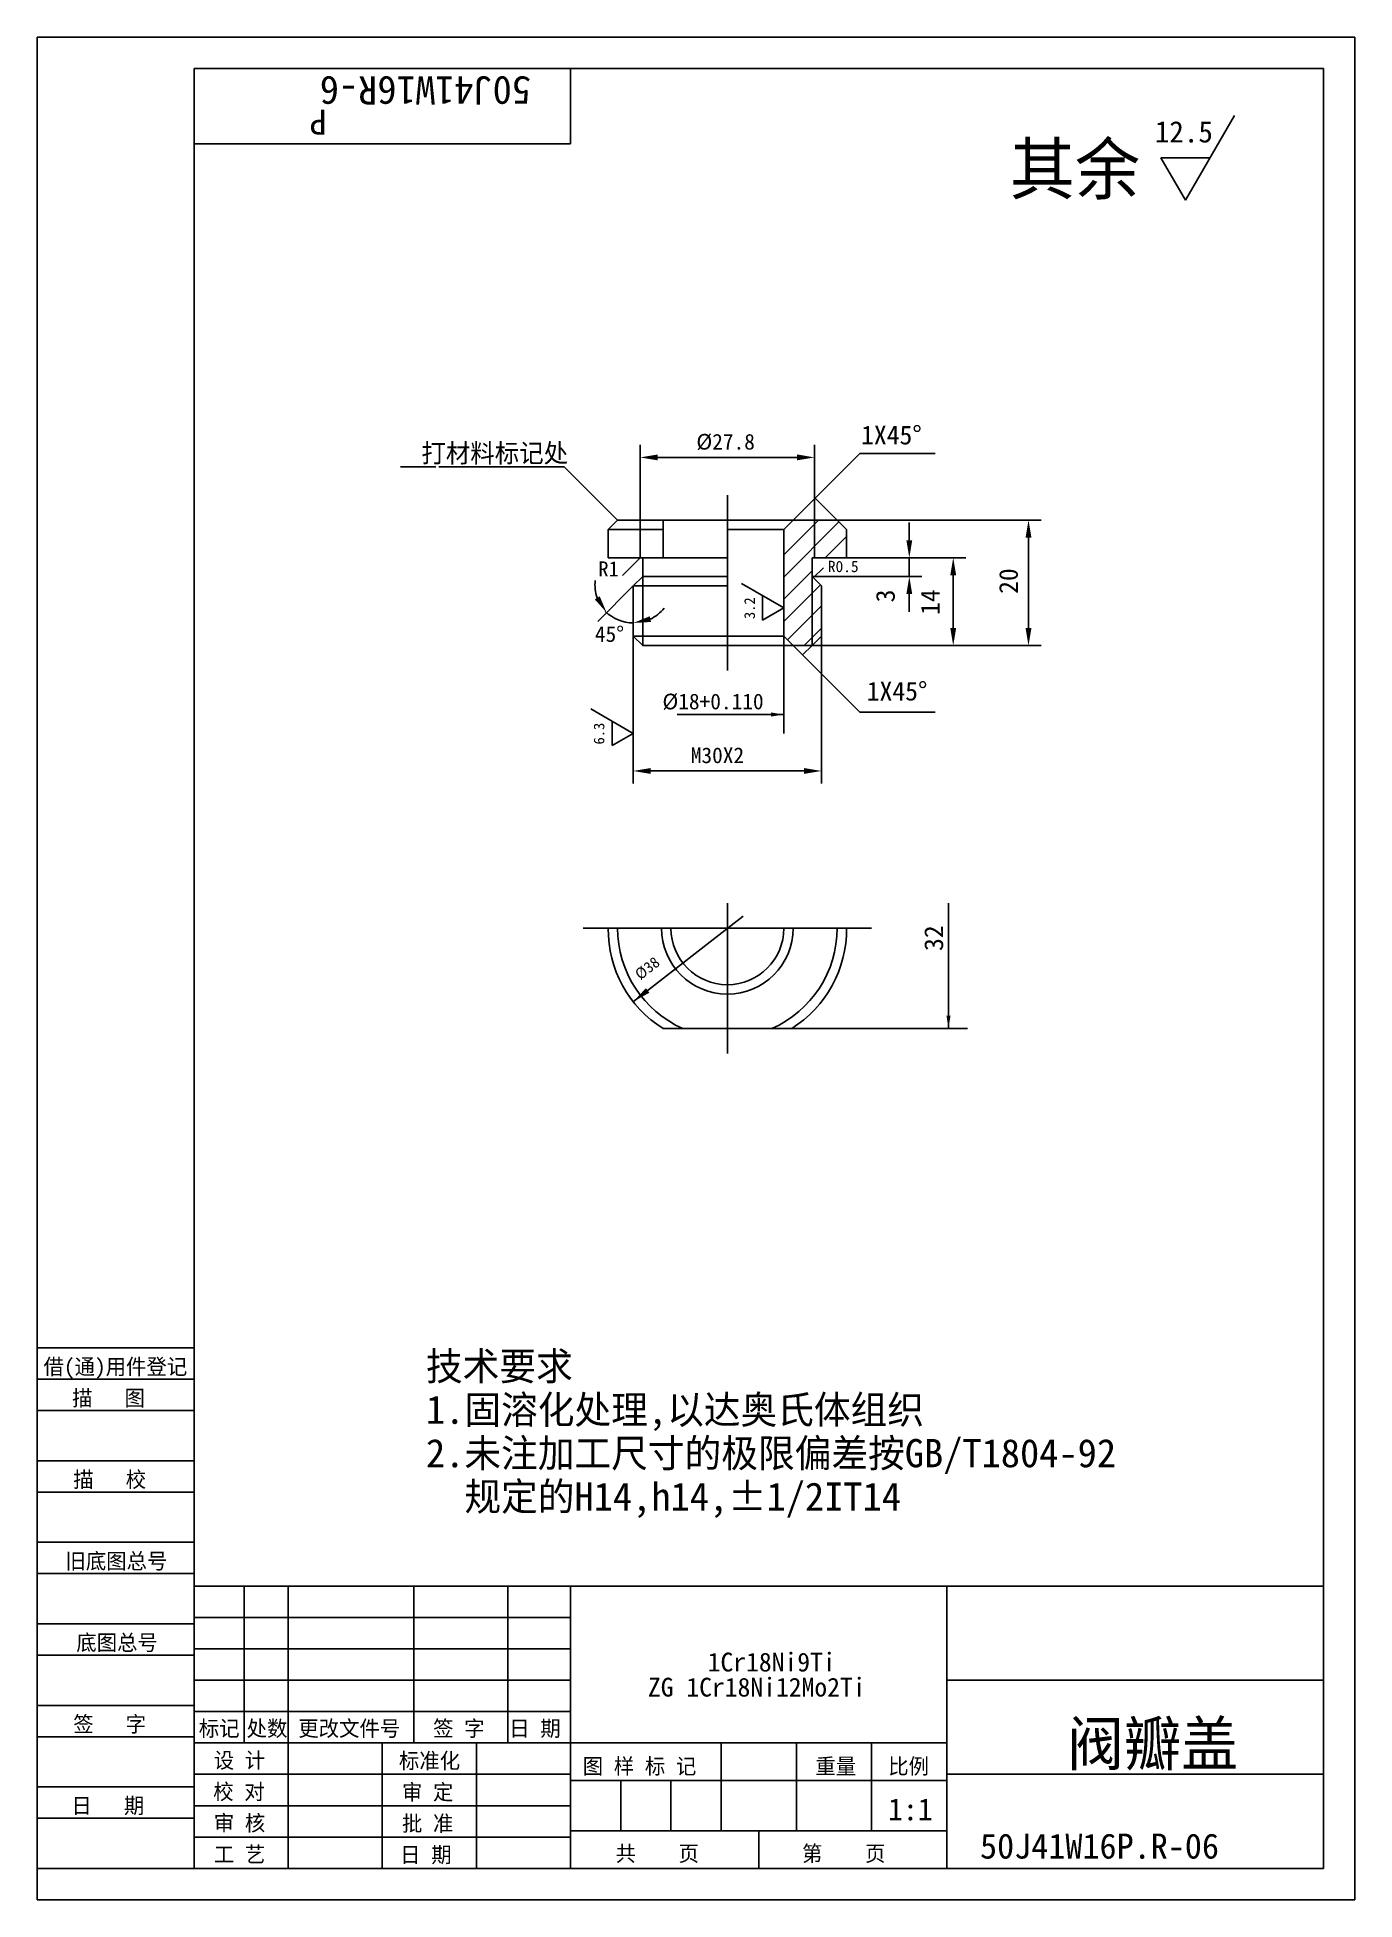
# Model space of a CAD drawing. Header units: metres. Extents: x 0 to 210, y 0 to 297.
import ezdxf

# ---------------------------------------------------------------- set-up
doc = ezdxf.new("R2010")
doc.units = ezdxf.units.M
for name, color, linetype in [('C', 6, 'Continuous'), ('D', 1, 'Continuous'), ('FL', 5, 'Continuous'), ('HA', 5, 'Continuous'), ('T', 7, 'Continuous'), ('TL', 4, 'Continuous')]:
    doc.layers.add(name, color=color, linetype=linetype)

# ---------------------------------------------------------------- blocks, each defined once
blk = doc.blocks.new('TUKUN4')
at = {"layer": 'FL'}
for p, q in [((0, 297), (0, 0)), ((210, 297), (0, 297)), ((210, 0), (210, 297)), ((0, 78), (25, 78)), ((0, 70), (25, 70)), ((0, 65), (25, 65)), ((0, 57), (25, 57)), ((0, 52), (25, 52)), ((33, 25), (33, 50)), ((40, 5), (40, 50)), ((60, 25), (60, 50)), ((75, 25), (75, 50)), ((25, 45), (85, 45)), ((0, 44), (25, 44)), ((0, 39), (25, 39)), ((25, 40), (85, 40)), ((25, 35), (85, 35)), ((0, 31), (25, 31)), ((25, 30), (85, 30)), ((0, 26), (25, 26)), ((70, 5), (70, 25)), ((0, 18), (25, 18)), ((25, 20), (85, 20)), ((25, 15), (85, 15)), ((0, 13), (25, 13)), ((25, 10), (85, 10)), ((0, 0), (210, 0))]:
    blk.add_line(p, q, dxfattribs=at)
at = {"layer": 'TL'}
for p, q in [((25, 5), (25, 292)), ((205, 292), (25, 292)), ((85, 292), (85, 280)), ((205, 5), (205, 292)), ((85, 280), (25, 280)), ((0, 88), (25, 88)), ((0, 83), (25, 83)), ((205, 50), (25, 50)), ((85, 5), (85, 50)), ((145, 5), (145, 50)), ((205, 35), (145, 35)), ((145, 25), (25, 25)), ((55, 5), (55, 25)), ((109, 11), (109, 25)), ((121, 11), (121, 25)), ((133, 11), (133, 25)), ((85, 19), (145, 19)), ((93, 11), (93, 19)), ((101, 11), (101, 19)), ((205, 20), (145, 20)), ((145, 11), (85, 11)), ((115, 5), (115, 11)), ((0, 5), (205, 5))]:
    blk.add_line(p, q, dxfattribs=at)
at = {"layer": 'T'}
for s, p in [('借(通)用件登记', (1, 83.76)), ('描   图', (5.56, 78.76)), ('描   校', (5.74, 65.76)), ('旧底图总号', (4.49, 52.76)), ('底图总号', (6.22, 39.76)), ('签   字', (5.74, 26.76)), ('标记', (25.75, 26.07)), ('处数', (33.38, 26.07)), ('更改文件号', (41.61, 26.07)), ('签 字', (63.1, 26.07)), ('日 期', (75.23, 26.07)), ('设 计', (28.14, 20.99)), ('标准化', (57.65, 20.93)), ('图 样 标 记', (86.95, 20.04)), ('重量', (124.03, 20.04)), ('比例', (135.64, 20.04)), ('校 对', (28.05, 15.99)), ('审 定', (58.13, 15.93)), ('日   期', (5.45, 13.76)), ('审 核', (28.14, 10.99)), ('批 准', (58.13, 10.93)), ('共    页', (92.18, 6.13)), ('第    页', (121.9, 6.13)), ('工 艺', (28.14, 5.99)), ('日 期', (57.84, 5.93))]:
    blk.add_text(s, height=2.5, dxfattribs=at).set_placement(p)

msp = doc.modelspace()

# ---------------------------------------------------------------- linework, layer by layer
for p, q in [((119, 214.46), (124.54, 220)), ((119, 210.92), (127.79, 219.71)), ((125.61, 214), (129, 217.39)), ((119, 207.39), (123.5, 211.89)), ((119, 203.85), (124.82, 209.68)), ((119.59, 200.91), (125, 206.32)), ((122.22, 200), (125, 202.78))]:
    msp.add_line(p, q)
at = {"layer": 'C'}
for points in [[(110, 224), (110, 196)], [(110, 158.92), (110, 134.92)], [(87, 154.92), (133, 154.92)]]:
    msp.add_lwpolyline(points, dxfattribs=at)
at = {"layer": 'D'}
for p, q in [((190.81, 284.52), (183, 271)), ((183, 271), (179.1, 277.76)), ((179.1, 277.76), (186.9, 277.76)), ((96.1, 214), (96.1, 232)), ((123.9, 214), (123.9, 232)), ((98.9, 230), (121.1, 230)), ((63.51, 228.49), (57.88, 228.49)), ((127.5, 220), (160, 220)), ((139, 216.8), (139, 219.6)), ((158, 217.2), (158, 202.8)), ((129, 214), (148, 214)), ((129, 214), (141, 214)), ((139, 214), (139, 211)), ((123.54, 211), (141, 211)), ((146, 211.2), (146, 202.8)), ((112.24, 209.9), (119, 206)), ((115.62, 204.05), (115.62, 207.95)), ((139, 208.2), (139, 205.4)), ((119, 206), (115.62, 204.05)), ((95, 201.5), (95, 178)), ((123.5, 200), (160, 200)), ((124, 200), (148, 200)), ((125, 201.5), (125, 178)), ((88.24, 189.9), (95, 186)), ((91.62, 184.05), (91.62, 187.95)), ((119, 189), (102, 189)), ((95, 186), (91.62, 184.05)), ((97.8, 180), (122.2, 180)), ((145.25, 138.92), (145.25, 158.92)), ((95.02, 143.23), (112.5, 156.86))]:
    msp.add_line(p, q, dxfattribs=at)
for points in [[(120.5, 220), (131.11, 230.61), (143.11, 230.61)], [(92.5, 220), (84.01, 228.49), (64.01, 228.49)], [(127.5, 220), (124, 223.5)], [(96.1, 214), (93.27, 211.17)], [(123.7, 210.8), (125.31, 212.41)], [(95, 209.5), (89.34, 203.84)], [(119, 201.5), (119, 186)], [(120.5, 200), (131.11, 189.39), (143.11, 189.39)], [(123.5, 200), (122, 198.5)], [(120.25, 138.92), (148.25, 138.92)]]:
    msp.add_lwpolyline(points, dxfattribs=at)
for centre, start, end in [((95.2, 209.7), 173.68, 199.34), ((95, 209.9), 225, 270), ((95, 209.9), 295.66, 321.32)]:
    msp.add_arc(centre, 6.3, start, end, dxfattribs=at)
for points in [[(98.9, 230.47), (98.9, 229.53), (96.1, 230)], [(121.1, 230.47), (121.1, 229.53), (123.9, 230)], [(157.53, 217.2), (158.47, 217.2), (158, 220)], [(138.53, 216.8), (139.47, 216.8), (139, 214)], [(145.53, 211.2), (146.47, 211.2), (146, 214)], [(138.53, 208.2), (139.47, 208.2), (139, 211)], [(89.65, 207.86), (88.86, 207.37), (90.75, 205.25)], [(97.83, 203.76), (97.63, 204.67), (95, 203.6)], [(145.53, 202.8), (146.47, 202.8), (146, 200)], [(157.53, 202.8), (158.47, 202.8), (158, 200)], [(116.94, 188.67), (119, 189), (116.94, 189.33)], [(97.8, 180.47), (97.8, 179.53), (95, 180)], [(122.2, 180.47), (122.2, 179.53), (125, 180)], [(97.01, 145.36), (95.02, 143.23), (97.57, 144.64)], [(144.92, 140.97), (145.25, 138.92), (145.57, 140.97)]]:
    msp.add_solid(points, dxfattribs=at)
at = {"layer": 'HA'}
for points in [[(96.5, 211), (96.5, 200)], [(123.5, 211.21), (123.5, 200)]]:
    msp.add_lwpolyline(points, dxfattribs=at)
at = {"layer": 'TL'}
for p, q in [((96.5, 211), (96.5, 214)), ((123.9, 214), (123.5, 214)), ((123.5, 211.21), (123.5, 214)), ((96.5, 211), (95, 209.5)), ((123.65, 210.85), (125, 209.5)), ((117.09, 138.92), (102.91, 138.92))]:
    msp.add_line(p, q, dxfattribs=at)
for points in [[(120.5, 220), (92.5, 220), (91, 218.5), (91, 214), (96.1, 214)], [(99.75, 220), (99.75, 214)], [(125, 209.5), (125, 201.5), (123.5, 200), (120.5, 200), (119, 201.5), (119, 218.5), (120.5, 220)], [(120.5, 220), (127.5, 220), (129, 218.5), (129, 214), (123.9, 214)], [(91, 218.5), (99.75, 218.5)], [(110, 218.5), (119, 218.5)], [(96.1, 214), (110, 214)], [(96.5, 211), (110, 211)], [(95, 209.5), (95, 201.5), (96.5, 200), (120.5, 200)], [(95, 209.5), (110, 209.5)], [(95, 201.5), (119, 201.5)]]:
    msp.add_lwpolyline(points, dxfattribs=at)
for points in [[(91, 154.92, 0.26), (99.75, 138.92), (102.91, 138.92)], [(101, 154.92, 1), (119, 154.92, 1)], [(117.09, 138.92), (120.25, 138.92, 0.26), (129, 154.92, 0.26)]]:
    msp.add_lwpolyline(points, format="xyb", dxfattribs=at)
for centre, radius, start, end in [((124, 211.21), 0.5, 180, 225), ((110, 154.92), 17.5, 180, 246.1), ((110, 154.92), 10.5, 180, 0), ((110, 154.92), 17.5, 293.9, 0)]:
    msp.add_arc(centre, radius, start, end, dxfattribs=at)

# ---------------------------------------------------------------- block references
at = {"layer": 'D'}
msp.add_blockref('TUKUN4', (0, 0), dxfattribs=at)

# ---------------------------------------------------------------- texts
for s, height, rotation, p in [('50J41W16R-6', 4.5, 180, (78.71, 290.76)), ('P', 4, 180, (46.15, 285.45)), ('20', 3, 90, (156.31, 208.24)), ('3', 3, 90, (136.68, 206.89)), ('14', 3, 90, (143.82, 204.89)), ('3.2', 1.7, 90, (114.39, 204.22)), ('6.3', 1.7, 90, (90.39, 184.22)), ('32', 3, 90, (144.39, 151.3)), ('%%C38', 1.75, 37.95, (96.12, 146.59))]:
    msp.add_text(s, height=height, rotation=rotation, dxfattribs=at).set_placement(p)
for s, height, p in [('12.5', 3.4, (178.14, 280.22)), ('其余', 8, (155, 272)), ('1X45%%d', 3, (131.32, 232.07)), ('打材料标记处', 3, (61.22, 229.19)), ('%%C27.8', 2.5, (105.06, 231.25)), ('R1', 2.4, (89.43, 211.02)), ('R0.5', 1.8, (126.02, 211.71)), ('45%%d', 2.5, (88.88, 200.58)), ('1X45%%d', 3, (132.22, 191.23)), ('%%C18+0.110', 2.5, (99.65, 189.83)), ('M30X2', 2.5, (104.17, 181.25)), ('技术要求', 4.5, (61.96, 82.83)), ('1.固溶化处理,以达奥氏体组织', 4.5, (61.96, 75.9)), ('2.未注加工尺寸的极限偏差按GB/T1804-92          ', 4.5, (61.96, 68.97)), ('  规定的H14,h14,%%P1/2IT14', 4.5, (61.96, 62.04)), ('1Cr18Ni9Ti', 3, (106.86, 36.4)), ('ZG 1Cr18Ni12Mo2Ti', 3, (97.34, 32.4)), ('阀瓣盖', 7, (164.12, 21.4)), ('1:1', 3.5, (135.6, 12.67)), ('50J41W16P.R-06', 4, (150.27, 6.56))]:
    msp.add_text(s, height=height, dxfattribs=at).set_placement(p)

doc.saveas('drawing.dxf')
